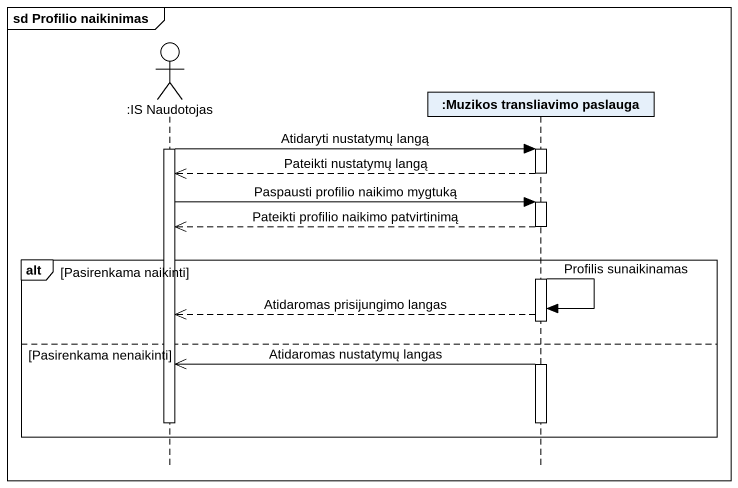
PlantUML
@startuml
mainframe sd Profilio naikinimas
hide footbox
actor ":IS Naudotojas" as IS_Naudotojas
participant ":Muzikos transliavimo paslauga" as Muzikos_transliavimo

activate IS_Naudotojas
IS_Naudotojas -> Muzikos_transliavimo : Atidaryti nustatymų langą
activate Muzikos_transliavimo
Muzikos_transliavimo -->> IS_Naudotojas : Pateikti nustatymų langą
deactivate Muzikos_transliavimo
IS_Naudotojas -> Muzikos_transliavimo : Paspausti profilio naikimo mygtuką
activate Muzikos_transliavimo
Muzikos_transliavimo -->> IS_Naudotojas : Pateikti profilio naikimo patvirtinimą
alt Pasirenkama naikinti
  Muzikos_transliavimo -> Muzikos_transliavimo : Profilis sunaikinamas
  Muzikos_transliavimo -->> IS_Naudotojas : Atidaromas prisijungimo langas
else Pasirenkama nenaikinti
  Muzikos_transliavimo ->> IS_Naudotojas : Atidaromas nustatymų langas
  deactivate Muzikos_transliavimo
  deactivate IS_Naudotojas
end
@enduml
